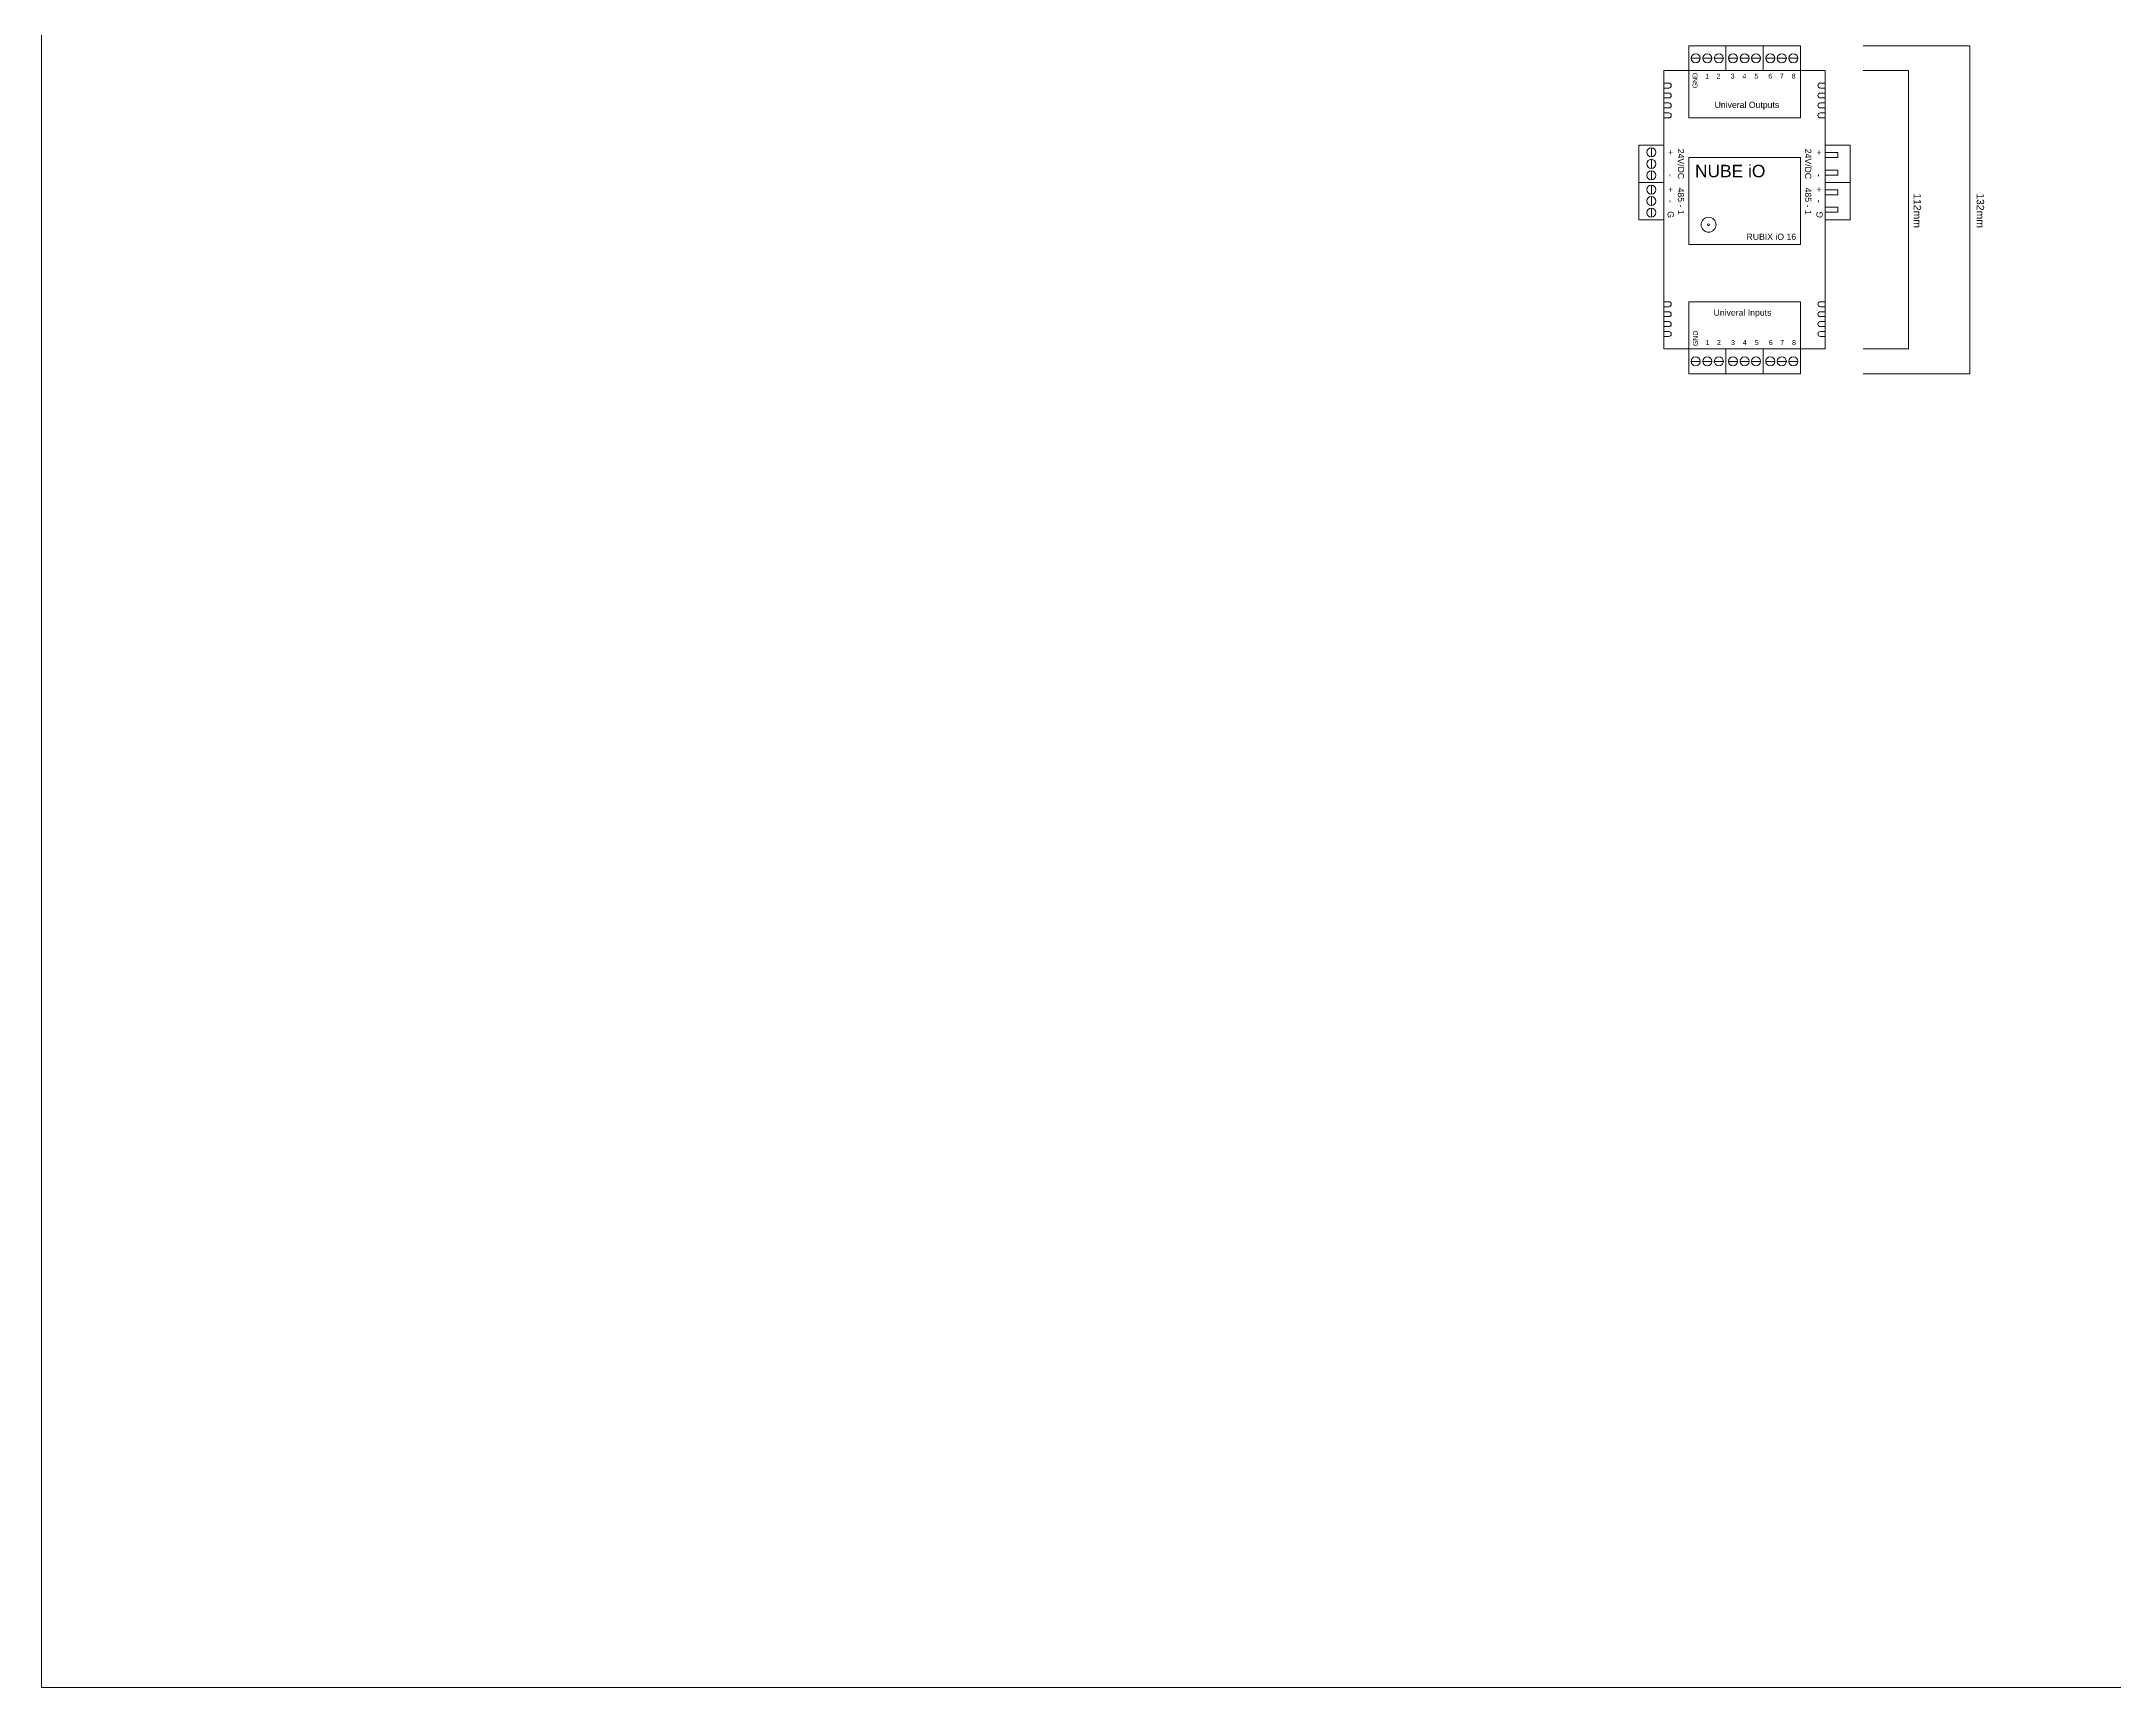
# Model space of a CAD drawing. Header units: millimetres. Extents: x 26204 to 27609, y 7910 to 9190.
# Drawn here: x 26204 to 27039, y 7910 to 8572 of the extents above; entities that cross this region are included whole.
import ezdxf

# ---------------------------------------------------------------- set-up
doc = ezdxf.new("R2010")
doc.units = ezdxf.units.MM
doc.layers.add('-COMPONENTS', color=7, linetype='Continuous', lineweight=9)
doc.styles.get("Standard").update_dxf_attribs({"font": 'arial.ttf'})

msp = doc.modelspace()

# ---------------------------------------------------------------- linework, layer by layer
at = {"layer": '-COMPONENTS'}
for p, q in [((26204.31, 9057.06), (26204.31, 7909.9)), ((26867.4, 8560.63), (26867.4, 8570.63)), ((26867.4, 8570.63), (26882.4, 8570.63)), ((26882.4, 8570.63), (26882.4, 8560.63)), ((26882.4, 8570.63), (26897.4, 8570.63)), ((26897.4, 8570.63), (26897.4, 8560.63)), ((26897.4, 8570.63), (26912.4, 8570.63)), ((26912.4, 8570.63), (26912.4, 8560.63)), ((26937.61, 8570.63), (26980.64, 8570.63)), ((26980.64, 8570.63), (26980.64, 8438.63)), ((26868.43, 8565.63), (26872.08, 8565.63)), ((26873.08, 8565.63), (26876.72, 8565.63)), ((26877.72, 8565.63), (26881.36, 8565.63)), ((26883.43, 8565.63), (26887.08, 8565.63)), ((26888.08, 8565.63), (26891.72, 8565.63)), ((26892.72, 8565.63), (26896.36, 8565.63)), ((26898.43, 8565.63), (26902.08, 8565.63)), ((26903.08, 8565.63), (26906.72, 8565.63)), ((26907.72, 8565.63), (26911.36, 8565.63)), ((26857.4, 8560.63), (26857.4, 8448.63)), ((26922.4, 8560.63), (26857.4, 8560.63)), ((26857.4, 8560.63), (26867.4, 8560.63)), ((26857.4, 8560.63), (26857.4, 8530.63)), ((26859.4, 8555.63), (26857.4, 8555.63)), ((26867.4, 8560.63), (26867.4, 8541.63)), ((26867.4, 8560.63), (26912.4, 8560.63)), ((26882.4, 8560.63), (26867.4, 8560.63)), ((26897.4, 8560.63), (26882.4, 8560.63)), ((26912.4, 8560.63), (26897.4, 8560.63)), ((26922.4, 8560.63), (26912.4, 8560.63)), ((26912.4, 8560.63), (26912.4, 8541.63)), ((26922.4, 8555.63), (26920.4, 8555.63)), ((26922.4, 8448.63), (26922.4, 8560.63)), ((26922.4, 8560.63), (26922.4, 8530.63)), ((26937.61, 8560.63), (26955.9, 8560.63)), ((26955.9, 8560.63), (26955.9, 8448.63)), ((26857.4, 8553.63), (26859.4, 8553.63)), ((26859.4, 8551.63), (26857.4, 8551.63)), ((26857.4, 8549.63), (26859.4, 8549.63)), ((26859.4, 8547.63), (26857.4, 8547.63)), ((26857.4, 8545.63), (26859.4, 8545.63)), ((26920.4, 8553.63), (26922.4, 8553.63)), ((26922.4, 8551.63), (26920.4, 8551.63)), ((26920.4, 8549.63), (26922.4, 8549.63)), ((26922.4, 8547.63), (26920.4, 8547.63)), ((26920.4, 8545.63), (26922.4, 8545.63)), ((26859.4, 8543.63), (26857.4, 8543.63)), ((26857.4, 8541.63), (26859.4, 8541.63)), ((26867.4, 8541.63), (26912.4, 8541.63)), ((26922.4, 8543.63), (26920.4, 8543.63)), ((26920.4, 8541.63), (26922.4, 8541.63)), ((26847.4, 8515.63), (26847.4, 8530.63)), ((26847.4, 8530.63), (26857.4, 8530.63)), ((26852.4, 8529.59), (26852.4, 8525.95)), ((26857.4, 8530.63), (26857.4, 8515.63)), ((26922.4, 8515.63), (26922.4, 8530.63)), ((26922.4, 8530.63), (26932.4, 8530.63)), ((26922.4, 8530.63), (26922.4, 8527.63)), ((26932.4, 8530.63), (26932.4, 8515.63)), ((26852.4, 8524.95), (26852.4, 8521.31)), ((26867.4, 8508.13), (26867.4, 8525.63)), ((26867.4, 8525.63), (26912.4, 8525.63)), ((26912.4, 8525.63), (26912.4, 8490.63)), ((26922.4, 8527.63), (26927.4, 8527.63)), ((26927.4, 8525.63), (26922.4, 8525.63)), ((26922.4, 8520.63), (26927.4, 8520.63)), ((26927.4, 8527.63), (26927.4, 8525.63)), ((26927.4, 8520.63), (26927.4, 8518.63)), ((26847.4, 8500.63), (26847.4, 8515.63)), ((26857.4, 8515.63), (26847.4, 8515.63)), ((26852.4, 8520.31), (26852.4, 8516.67)), ((26852.4, 8514.59), (26852.4, 8510.95)), ((26857.4, 8515.63), (26857.4, 8500.63)), ((26922.4, 8518.63), (26922.4, 8515.63)), ((26927.4, 8518.63), (26922.4, 8518.63)), ((26922.4, 8500.63), (26922.4, 8515.63)), ((26932.4, 8515.63), (26922.4, 8515.63)), ((26922.4, 8512.63), (26927.4, 8512.63)), ((26927.4, 8512.63), (26927.4, 8510.63)), ((26932.4, 8515.63), (26932.4, 8500.63)), ((26852.4, 8509.95), (26852.4, 8506.31)), ((26852.4, 8505.31), (26852.4, 8501.67)), ((26867.4, 8508.13), (26867.4, 8490.63)), ((26927.4, 8510.63), (26922.4, 8510.63)), ((26922.4, 8505.63), (26927.4, 8505.63)), ((26927.4, 8505.63), (26927.4, 8503.63)), ((26857.4, 8500.63), (26847.4, 8500.63)), ((26857.4, 8500.63), (26857.4, 8448.63)), ((26927.4, 8503.63), (26922.4, 8503.63)), ((26932.4, 8500.63), (26922.4, 8500.63)), ((26912.4, 8490.63), (26867.4, 8490.63)), ((26859.4, 8467.63), (26857.4, 8467.63)), ((26857.4, 8465.63), (26859.4, 8465.63)), ((26859.4, 8463.63), (26857.4, 8463.63)), ((26867.4, 8448.63), (26867.4, 8467.63)), ((26867.4, 8467.63), (26912.4, 8467.63)), ((26912.4, 8448.63), (26912.4, 8467.63)), ((26922.4, 8467.63), (26920.4, 8467.63)), ((26920.4, 8465.63), (26922.4, 8465.63)), ((26922.4, 8463.63), (26920.4, 8463.63)), ((26857.4, 8461.63), (26859.4, 8461.63)), ((26859.4, 8459.63), (26857.4, 8459.63)), ((26857.4, 8457.63), (26859.4, 8457.63)), ((26859.4, 8455.63), (26857.4, 8455.63)), ((26920.4, 8461.63), (26922.4, 8461.63)), ((26922.4, 8459.63), (26920.4, 8459.63)), ((26920.4, 8457.63), (26922.4, 8457.63)), ((26922.4, 8455.63), (26920.4, 8455.63)), ((26857.4, 8453.63), (26859.4, 8453.63)), ((26857.4, 8448.63), (26922.4, 8448.63)), ((26857.4, 8448.63), (26867.4, 8448.63)), ((26912.4, 8448.63), (26867.4, 8448.63)), ((26867.4, 8448.63), (26882.4, 8448.63)), ((26867.4, 8438.63), (26867.4, 8448.63)), ((26867.4, 8448.63), (26912.4, 8448.63)), ((26867.4, 8448.63), (26912.4, 8448.63)), ((26882.4, 8448.63), (26897.4, 8448.63)), ((26882.4, 8438.63), (26882.4, 8448.63)), ((26897.4, 8448.63), (26912.4, 8448.63)), ((26897.4, 8438.63), (26897.4, 8448.63)), ((26922.4, 8448.63), (26912.4, 8448.63)), ((26912.4, 8448.63), (26912.4, 8438.63)), ((26920.4, 8453.63), (26922.4, 8453.63)), ((26937.61, 8448.63), (26955.9, 8448.63)), ((26882.4, 8438.63), (26867.4, 8438.63)), ((26872.08, 8443.63), (26868.43, 8443.63)), ((26876.72, 8443.63), (26873.08, 8443.63)), ((26881.36, 8443.63), (26877.72, 8443.63)), ((26897.4, 8438.63), (26882.4, 8438.63)), ((26887.08, 8443.63), (26883.43, 8443.63)), ((26891.72, 8443.63), (26888.08, 8443.63)), ((26896.36, 8443.63), (26892.72, 8443.63)), ((26912.4, 8438.63), (26897.4, 8438.63)), ((26902.08, 8443.63), (26898.43, 8443.63)), ((26906.72, 8443.63), (26903.08, 8443.63)), ((26911.36, 8443.63), (26907.72, 8443.63)), ((26937.61, 8438.63), (26980.64, 8438.63)), ((26204.31, 7909.9), (27608.7, 7909.9))]:
    msp.add_line(p, q, dxfattribs=at)
for centre, radius in [((26870.25, 8565.63), 1.82), ((26874.9, 8565.63), 1.82), ((26879.54, 8565.63), 1.82), ((26885.25, 8565.63), 1.82), ((26889.9, 8565.63), 1.82), ((26894.54, 8565.63), 1.82), ((26900.25, 8565.63), 1.82), ((26904.9, 8565.63), 1.82), ((26909.54, 8565.63), 1.82), ((26852.4, 8527.77), 1.82), ((26852.4, 8523.13), 1.82), ((26852.4, 8518.49), 1.82), ((26852.4, 8512.77), 1.82), ((26852.4, 8508.13), 1.82), ((26852.4, 8503.49), 1.82), ((26875.4, 8498.63), 3), ((26875.4, 8498.63), 0.357), ((26870.25, 8443.63), 1.82), ((26874.9, 8443.63), 1.82), ((26879.54, 8443.63), 1.82), ((26885.25, 8443.63), 1.82), ((26889.9, 8443.63), 1.82), ((26894.54, 8443.63), 1.82), ((26900.25, 8443.63), 1.82), ((26904.9, 8443.63), 1.82), ((26909.54, 8443.63), 1.82)]:
    msp.add_circle(centre, radius, dxfattribs=at)
for centre, start, end in [((26859.4, 8554.63), 270, 90), ((26920.4, 8554.63), 90, 270), ((26859.4, 8550.63), 270, 90), ((26859.4, 8546.63), 270, 90), ((26920.4, 8550.63), 90, 270), ((26920.4, 8546.63), 90, 270), ((26859.4, 8542.63), 270, 90), ((26920.4, 8542.63), 90, 270), ((26859.4, 8466.63), 270, 90), ((26859.4, 8462.63), 270, 90), ((26920.4, 8466.63), 90, 270), ((26920.4, 8462.63), 90, 270), ((26859.4, 8458.63), 270, 90), ((26859.4, 8454.63), 270, 90), ((26920.4, 8458.63), 90, 270), ((26920.4, 8454.63), 90, 270)]:
    msp.add_arc(centre, 1, start, end, dxfattribs=at)

# ---------------------------------------------------------------- texts
for s, height, rotation, p in [('GND', 2, 90, (26870.95, 8553.59)), ('1', 2, 360, (26874.07, 8557.41)), ('2', 2, 360, (26878.64, 8557.41)), ('3', 2, 360, (26884.33, 8557.41)), ('4', 2, 360, (26889.06, 8557.41)), ('5', 2, 360, (26893.87, 8557.41)), ('6', 2, 360, (26899.48, 8557.41)), ('7', 2, 360, (26904.13, 8557.41)), ('8', 2, 360, (26908.86, 8557.41)), ('Univeral Outputs', 2.5, 360, (26877.84, 8545.63)), ('24V/DC', 2.5, 270, (26863.04, 8529.22)), ('24V/DC', 2.5, 270, (26914.24, 8529.22)), ('+', 2.5, 270, (26858.9, 8528.71)), ('NUBE iO', 5, 360, (26869.95, 8517.73)), ('+', 2.5, 270, (26918.7, 8528.71)), ('+', 2.5, 270, (26858.9, 8513.82)), ('-', 2.5, 270, (26858.9, 8519.06)), ('485 - 1', 2.5, 270, (26863.04, 8513.56)), ('485 - 1', 2.5, 270, (26914.24, 8513.56)), ('+', 2.5, 270, (26918.7, 8513.82)), ('-', 2.5, 270, (26918.7, 8519.06)), ('G', 2.5, 270, (26858.9, 8504.09)), ('-', 2.5, 270, (26858.9, 8508.64)), ('-', 2.5, 270, (26918.7, 8508.64)), ('112mm', 3, 270, (26957.96, 8511.3)), ('132mm', 3, 270, (26983.33, 8511.3)), ('G', 2.5, 90, (26921.33, 8501.34)), ('RUBIX iO 16', 2.5, 360, (26890.68, 8492.53)), ('Univeral Inputs', 2.5, 360, (26877.42, 8462.02)), ('GND', 2, 90, (26871.11, 8449.76)), ('1', 2, 360, (26874.23, 8450.22)), ('2', 2, 360, (26878.8, 8450.22)), ('3', 2, 360, (26884.49, 8450.22)), ('4', 2, 360, (26889.22, 8450.22)), ('5', 2, 360, (26894.03, 8450.22)), ('6', 2, 360, (26899.64, 8450.22)), ('7', 2, 360, (26904.29, 8450.22)), ('8', 2, 360, (26909.02, 8450.22))]:
    msp.add_text(s, height=height, rotation=rotation, dxfattribs=at).set_placement(p)

doc.saveas('drawing.dxf')
